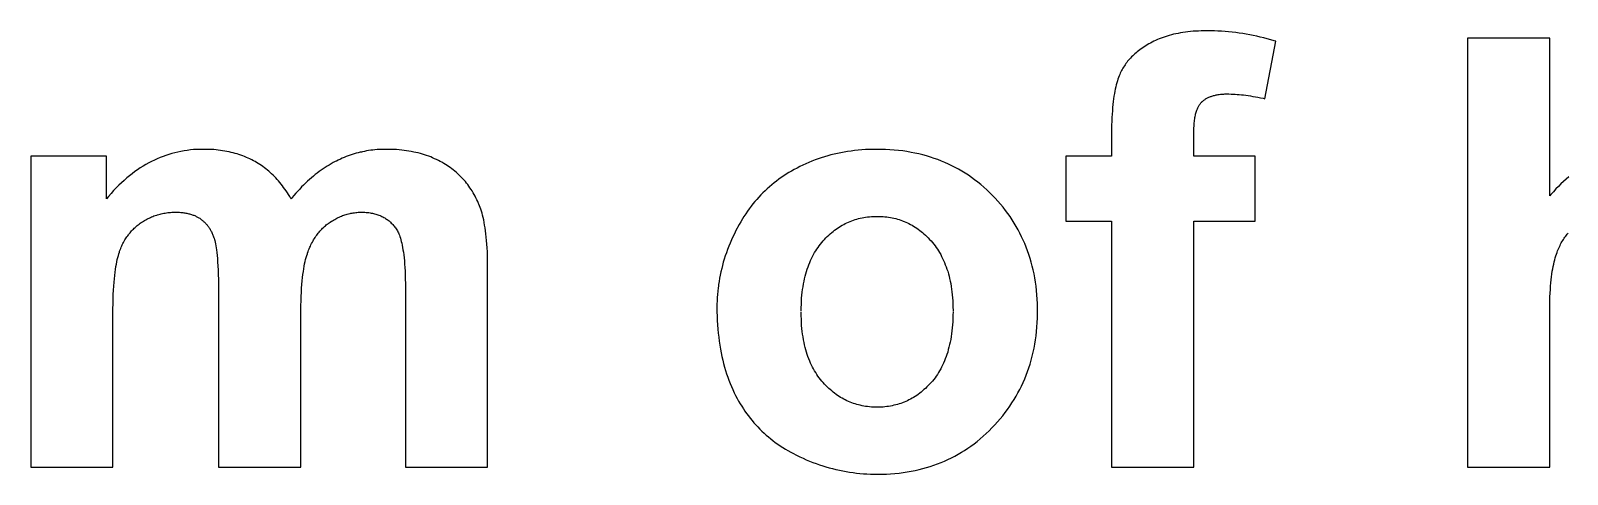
# Model space of a CAD drawing. Header units: millimetres. Extents: x 0 to 841, y 0 to 594.
# Drawn here: x 130.21 to 144.55, y 347.76 to 351.9 of the extents above; entities that cross this region are included whole.
import ezdxf

# ---------------------------------------------------------------- set-up
doc = ezdxf.new("R2010")
doc.units = ezdxf.units.MM
doc.header["$LTSCALE"] = 46.255
doc.layers.add('5_CURVES', color=7, linetype='CONTINUOUS')

msp = doc.modelspace()

# ---------------------------------------------------------------- linework, layer by layer
at = {"layer": '5_CURVES', "color": 7, "linetype": 'CONTINUOUS'}
for p, q in [((141.726, 351.265), (141.83, 351.8)), ((143.617, 351.83), (143.617, 347.83)), ((144.384, 351.83), (143.617, 351.83)), ((144.384, 350.359), (144.384, 351.83)), ((140.297, 350.946), (140.297, 350.728)), ((130.215, 350.728), (130.215, 347.83)), ((130.921, 350.728), (130.215, 350.728)), ((130.921, 350.332), (130.921, 350.728)), ((139.871, 350.728), (139.871, 350.125)), ((140.297, 350.728), (139.871, 350.728)), ((141.636, 350.728), (141.063, 350.728)), ((141.636, 350.125), (141.636, 350.728)), ((139.871, 350.125), (140.297, 350.125)), ((140.297, 350.125), (140.297, 347.83)), ((141.063, 347.83), (141.063, 350.125)), ((141.063, 350.125), (141.636, 350.125)), ((134.477, 347.83), (134.477, 349.716)), ((131.966, 349.475), (131.966, 347.83)), ((133.71, 349.501), (133.71, 347.83)), ((130.215, 347.83), (130.981, 347.83)), ((131.966, 347.83), (132.733, 347.83)), ((133.71, 347.83), (134.477, 347.83)), ((140.297, 347.83), (141.063, 347.83)), ((143.617, 347.83), (144.384, 347.83))]:
    msp.add_line(p, q, dxfattribs=at)
for points in [[(141.189, 351.898), (141.188, 351.898), (141.16, 351.898), (141.134, 351.897), (141.107, 351.896), (141.082, 351.895), (141.057, 351.893), (141.032, 351.891), (141.008, 351.888), (140.985, 351.885), (140.962, 351.882), (140.94, 351.878), (140.918, 351.874), (140.896, 351.87), (140.876, 351.865), (140.855, 351.86), (140.835, 351.854), (140.816, 351.849), (140.797, 351.843), (140.778, 351.836), (140.76, 351.83), (140.742, 351.823), (140.725, 351.816), (140.708, 351.808), (140.691, 351.8), (140.675, 351.792), (140.66, 351.784)], [(141.83, 351.8), (141.814, 351.805), (141.782, 351.815), (141.749, 351.824), (141.716, 351.832), (141.684, 351.84), (141.651, 351.848), (141.618, 351.855), (141.586, 351.861), (141.553, 351.867), (141.52, 351.873), (141.487, 351.877), (141.455, 351.882), (141.422, 351.886), (141.389, 351.889), (141.356, 351.892), (141.322, 351.894), (141.289, 351.896), (141.256, 351.897), (141.222, 351.898), (141.189, 351.898)], [(140.66, 351.784), (140.645, 351.776), (140.63, 351.767), (140.615, 351.758), (140.601, 351.749), (140.588, 351.74), (140.574, 351.731), (140.562, 351.722), (140.549, 351.712), (140.537, 351.703), (140.526, 351.693), (140.515, 351.684), (140.504, 351.674), (140.494, 351.664), (140.484, 351.654), (140.474, 351.644), (140.465, 351.634), (140.456, 351.624), (140.447, 351.614), (140.439, 351.603), (140.431, 351.593), (140.423, 351.582), (140.416, 351.571), (140.409, 351.56), (140.402, 351.549), (140.396, 351.538), (140.39, 351.527), (140.384, 351.515), (140.381, 351.509), (140.378, 351.504), (140.373, 351.492)], [(140.373, 351.492), (140.367, 351.478), (140.361, 351.463), (140.356, 351.447), (140.351, 351.431), (140.345, 351.413), (140.34, 351.395), (140.336, 351.376), (140.331, 351.355), (140.327, 351.334), (140.323, 351.312), (140.319, 351.288), (140.315, 351.264), (140.312, 351.238), (140.309, 351.211), (140.306, 351.182), (140.304, 351.153), (140.302, 351.121), (140.3, 351.089), (140.298, 351.055), (140.297, 351.019), (140.297, 350.982), (140.297, 350.946)], [(141.134, 351.23), (141.136, 351.232), (141.139, 351.234), (141.143, 351.239), (141.148, 351.243), (141.153, 351.247), (141.158, 351.251), (141.163, 351.255), (141.169, 351.259), (141.174, 351.263), (141.18, 351.266), (141.186, 351.269), (141.192, 351.273), (141.199, 351.276), (141.205, 351.279), (141.212, 351.282), (141.219, 351.285), (141.226, 351.287), (141.233, 351.29), (141.241, 351.292), (141.249, 351.294), (141.257, 351.296), (141.266, 351.298), (141.274, 351.3), (141.283, 351.302), (141.292, 351.303), (141.302, 351.305), (141.312, 351.306), (141.322, 351.307), (141.332, 351.308), (141.343, 351.308), (141.354, 351.309), (141.365, 351.309), (141.374, 351.309)], [(141.374, 351.309), (141.392, 351.309), (141.411, 351.308), (141.43, 351.308), (141.449, 351.307), (141.468, 351.305), (141.488, 351.304), (141.508, 351.302), (141.529, 351.3), (141.55, 351.297), (141.571, 351.294), (141.593, 351.291), (141.616, 351.287), (141.639, 351.283), (141.662, 351.279), (141.687, 351.274), (141.712, 351.269), (141.726, 351.265)], [(141.063, 350.728), (141.063, 350.943), (141.064, 350.961), (141.064, 350.978), (141.065, 350.994), (141.066, 351.01), (141.067, 351.025), (141.068, 351.039), (141.069, 351.052), (141.071, 351.065), (141.073, 351.077), (141.075, 351.089), (141.077, 351.1), (141.079, 351.111), (141.081, 351.121), (141.084, 351.131), (141.086, 351.14), (141.089, 351.149), (141.092, 351.157), (141.095, 351.165), (141.098, 351.172), (141.101, 351.18), (141.104, 351.186), (141.108, 351.193), (141.111, 351.199), (141.115, 351.205), (141.119, 351.21), (141.122, 351.216), (141.126, 351.221), (141.13, 351.225), (141.134, 351.23)], [(131.825, 350.793), (131.794, 350.793), (131.764, 350.792), (131.734, 350.79), (131.704, 350.787), (131.674, 350.783), (131.645, 350.779), (131.616, 350.774), (131.588, 350.768), (131.56, 350.761), (131.531, 350.754), (131.504, 350.746), (131.476, 350.737), (131.449, 350.727), (131.421, 350.716), (131.395, 350.705), (131.368, 350.693), (131.341, 350.68), (131.315, 350.666), (131.289, 350.652), (131.263, 350.636), (131.237, 350.62), (131.211, 350.603), (131.186, 350.585), (131.161, 350.566), (131.136, 350.546), (131.111, 350.526), (131.086, 350.504), (131.061, 350.482), (131.037, 350.458), (131.012, 350.434), (130.988, 350.408), (130.964, 350.382), (130.94, 350.354), (130.921, 350.332)], [(132.308, 350.679), (132.292, 350.687), (132.276, 350.696), (132.26, 350.703), (132.243, 350.711), (132.226, 350.718), (132.21, 350.725), (132.192, 350.732), (132.175, 350.738), (132.157, 350.744), (132.139, 350.75), (132.121, 350.755), (132.102, 350.76), (132.084, 350.765), (132.065, 350.769), (132.045, 350.773), (132.025, 350.777), (132.005, 350.78), (131.985, 350.783), (131.964, 350.786), (131.943, 350.788), (131.922, 350.79), (131.9, 350.791), (131.878, 350.792), (131.856, 350.793), (131.833, 350.793), (131.825, 350.793)], [(133.527, 350.793), (133.506, 350.793), (133.486, 350.793), (133.465, 350.792), (133.445, 350.79), (133.425, 350.788), (133.405, 350.786), (133.386, 350.784), (133.366, 350.781), (133.347, 350.778), (133.327, 350.774), (133.308, 350.77), (133.299, 350.768), (133.289, 350.766), (133.27, 350.761), (133.251, 350.756), (133.232, 350.751), (133.214, 350.745), (133.195, 350.739), (133.176, 350.732), (133.158, 350.725), (133.139, 350.718), (133.121, 350.71), (133.103, 350.702), (133.084, 350.693), (133.066, 350.684), (133.055, 350.679)], [(134.067, 350.662), (134.051, 350.672), (134.034, 350.681), (134.017, 350.69), (134, 350.698), (133.982, 350.706), (133.964, 350.714), (133.946, 350.722), (133.927, 350.729), (133.908, 350.735), (133.889, 350.742), (133.869, 350.748), (133.849, 350.754), (133.829, 350.759), (133.808, 350.764), (133.787, 350.768), (133.765, 350.773), (133.743, 350.776), (133.721, 350.78), (133.698, 350.783), (133.675, 350.786), (133.651, 350.788), (133.627, 350.79), (133.602, 350.791), (133.577, 350.792), (133.552, 350.793), (133.527, 350.793)], [(138.108, 350.793), (138.103, 350.793), (138.068, 350.793), (138.034, 350.792), (138, 350.79), (137.966, 350.788), (137.933, 350.785), (137.9, 350.781), (137.867, 350.777), (137.835, 350.773), (137.803, 350.767), (137.772, 350.762), (137.741, 350.755), (137.71, 350.748), (137.679, 350.741), (137.649, 350.732), (137.619, 350.724), (137.589, 350.714), (137.56, 350.704), (137.531, 350.694), (137.502, 350.683), (137.474, 350.671), (137.446, 350.659), (137.418, 350.647), (137.39, 350.633), (137.363, 350.619), (137.336, 350.605)], [(139.185, 350.364), (139.159, 350.391), (139.132, 350.416), (139.104, 350.441), (139.076, 350.465), (139.048, 350.487), (139.019, 350.509), (138.99, 350.531), (138.961, 350.551), (138.931, 350.57), (138.9, 350.589), (138.87, 350.607), (138.838, 350.624), (138.807, 350.64), (138.775, 350.656), (138.742, 350.67), (138.709, 350.684), (138.675, 350.697), (138.641, 350.709), (138.607, 350.721), (138.572, 350.731), (138.536, 350.741), (138.5, 350.75), (138.463, 350.758), (138.426, 350.765), (138.388, 350.772), (138.349, 350.778), (138.31, 350.782), (138.27, 350.786), (138.23, 350.789), (138.189, 350.792), (138.147, 350.793), (138.108, 350.793)], [(132.643, 350.332), (132.641, 350.335), (132.631, 350.353), (132.62, 350.371), (132.609, 350.389), (132.597, 350.406), (132.586, 350.422), (132.574, 350.438), (132.563, 350.454), (132.551, 350.469), (132.538, 350.484), (132.526, 350.499), (132.514, 350.513), (132.501, 350.526), (132.488, 350.54), (132.475, 350.552), (132.462, 350.565), (132.449, 350.577), (132.436, 350.589), (132.422, 350.6), (132.408, 350.611), (132.395, 350.622), (132.38, 350.632), (132.366, 350.642), (132.352, 350.652), (132.337, 350.661), (132.322, 350.67), (132.308, 350.679)], [(133.055, 350.679), (133.036, 350.669), (133.018, 350.658), (132.999, 350.647), (132.981, 350.636), (132.962, 350.624), (132.943, 350.612), (132.925, 350.599), (132.906, 350.586), (132.888, 350.572), (132.869, 350.557), (132.851, 350.542), (132.833, 350.527), (132.814, 350.511), (132.796, 350.495), (132.778, 350.478), (132.76, 350.46), (132.742, 350.442), (132.724, 350.423), (132.706, 350.404), (132.688, 350.385), (132.67, 350.364), (132.653, 350.344), (132.643, 350.332)], [(134.396, 350.282), (134.393, 350.288), (134.385, 350.306), (134.377, 350.323), (134.368, 350.34), (134.36, 350.357), (134.351, 350.373), (134.341, 350.389), (134.332, 350.405), (134.322, 350.42), (134.312, 350.435), (134.301, 350.45), (134.291, 350.464), (134.28, 350.478), (134.269, 350.492), (134.257, 350.505), (134.246, 350.518), (134.234, 350.531), (134.222, 350.543), (134.209, 350.556), (134.196, 350.567), (134.183, 350.579), (134.17, 350.59), (134.156, 350.601), (134.142, 350.612), (134.128, 350.623), (134.113, 350.633), (134.098, 350.643), (134.083, 350.653), (134.067, 350.662)], [(137.336, 350.605), (137.311, 350.591), (137.287, 350.576), (137.263, 350.562), (137.239, 350.546), (137.216, 350.53), (137.193, 350.514), (137.171, 350.497), (137.149, 350.48), (137.127, 350.463), (137.106, 350.445), (137.085, 350.426), (137.065, 350.407), (137.045, 350.388), (137.026, 350.368), (137.007, 350.348), (136.988, 350.327), (136.97, 350.306), (136.952, 350.284), (136.934, 350.262), (136.917, 350.239), (136.901, 350.216), (136.884, 350.193), (136.868, 350.168), (136.853, 350.144), (136.838, 350.118), (136.823, 350.093), (136.809, 350.066), (136.805, 350.059)], [(144.561, 350.536), (144.537, 350.515), (144.513, 350.494), (144.489, 350.471), (144.465, 350.448), (144.441, 350.424), (144.418, 350.398), (144.395, 350.372), (144.384, 350.359)], [(139.606, 349.287), (139.606, 349.313), (139.605, 349.355), (139.603, 349.396), (139.6, 349.437), (139.597, 349.477), (139.592, 349.517), (139.587, 349.556), (139.581, 349.594), (139.574, 349.632), (139.566, 349.669), (139.557, 349.705), (139.547, 349.741), (139.537, 349.777), (139.526, 349.812), (139.514, 349.846), (139.501, 349.88), (139.488, 349.914), (139.473, 349.947), (139.458, 349.979), (139.442, 350.011), (139.425, 350.043), (139.408, 350.074), (139.389, 350.105), (139.37, 350.136), (139.35, 350.166), (139.329, 350.195), (139.307, 350.224), (139.285, 350.253), (139.261, 350.281), (139.237, 350.309), (139.212, 350.337), (139.185, 350.364)], [(131.246, 350.111), (131.257, 350.118), (131.267, 350.124), (131.277, 350.131), (131.288, 350.137), (131.298, 350.142), (131.309, 350.148), (131.32, 350.153), (131.331, 350.158), (131.342, 350.163), (131.353, 350.167), (131.364, 350.172), (131.375, 350.176), (131.387, 350.18), (131.392, 350.181), (131.398, 350.183), (131.41, 350.186), (131.421, 350.189), (131.433, 350.192), (131.445, 350.195), (131.457, 350.197), (131.469, 350.199), (131.481, 350.201), (131.494, 350.203), (131.506, 350.204), (131.519, 350.205), (131.532, 350.206), (131.545, 350.206), (131.558, 350.207), (131.565, 350.207)], [(131.565, 350.207), (131.571, 350.207), (131.582, 350.206), (131.593, 350.206), (131.603, 350.206), (131.614, 350.205), (131.624, 350.204), (131.634, 350.203), (131.643, 350.202), (131.653, 350.2), (131.662, 350.199), (131.671, 350.197), (131.68, 350.195), (131.688, 350.193), (131.697, 350.191), (131.705, 350.188), (131.713, 350.186), (131.721, 350.183), (131.729, 350.181), (131.736, 350.178), (131.744, 350.175), (131.751, 350.172), (131.758, 350.168), (131.765, 350.165), (131.771, 350.161), (131.778, 350.158), (131.784, 350.154), (131.791, 350.15), (131.794, 350.148), (131.797, 350.146)], [(133, 350.109), (133.008, 350.115), (133.019, 350.122), (133.029, 350.128), (133.04, 350.134), (133.05, 350.14), (133.061, 350.146), (133.071, 350.151), (133.082, 350.157), (133.092, 350.162), (133.103, 350.166), (133.114, 350.171), (133.124, 350.175), (133.135, 350.179), (133.146, 350.182), (133.157, 350.186), (133.168, 350.189), (133.179, 350.192), (133.19, 350.194), (133.195, 350.195), (133.201, 350.197), (133.212, 350.199), (133.223, 350.2), (133.234, 350.202), (133.246, 350.203), (133.257, 350.205), (133.268, 350.206), (133.28, 350.206), (133.292, 350.207), (133.303, 350.207)], [(133.303, 350.207), (133.307, 350.207), (133.32, 350.206), (133.332, 350.206), (133.345, 350.205), (133.357, 350.204), (133.368, 350.203), (133.38, 350.201), (133.391, 350.199), (133.402, 350.197), (133.413, 350.195), (133.423, 350.192), (133.434, 350.19), (133.444, 350.187), (133.454, 350.183), (133.463, 350.18), (133.473, 350.176), (133.482, 350.172), (133.491, 350.168), (133.5, 350.164), (133.508, 350.159), (133.517, 350.154), (133.525, 350.149), (133.533, 350.143), (133.541, 350.138), (133.549, 350.132), (133.557, 350.126), (133.564, 350.12), (133.571, 350.113), (133.578, 350.106), (133.585, 350.099), (133.592, 350.092), (133.599, 350.084), (133.605, 350.076), (133.612, 350.068), (133.618, 350.06), (133.624, 350.051), (133.63, 350.042)], [(134.477, 349.716), (134.476, 349.758), (134.475, 349.798), (134.474, 349.837), (134.472, 349.874), (134.469, 349.909), (134.467, 349.942), (134.464, 349.974), (134.461, 350.005), (134.457, 350.033), (134.453, 350.061), (134.449, 350.087), (134.445, 350.112), (134.44, 350.135), (134.435, 350.157), (134.43, 350.178), (134.425, 350.198), (134.419, 350.217), (134.414, 350.235), (134.408, 350.252), (134.402, 350.267), (134.396, 350.282)], [(137.606, 349.939), (137.619, 349.953), (137.632, 349.967), (137.645, 349.98), (137.659, 349.993), (137.672, 350.005), (137.686, 350.017), (137.699, 350.028), (137.713, 350.039), (137.727, 350.049), (137.741, 350.059), (137.755, 350.068), (137.769, 350.077), (137.784, 350.085), (137.798, 350.093), (137.813, 350.101), (137.828, 350.108), (137.843, 350.115), (137.858, 350.121), (137.873, 350.127), (137.889, 350.133), (137.905, 350.138), (137.921, 350.143), (137.937, 350.147), (137.953, 350.151), (137.97, 350.155), (137.986, 350.158), (138.003, 350.161), (138.021, 350.163), (138.038, 350.165), (138.056, 350.166), (138.074, 350.168), (138.092, 350.168), (138.111, 350.168)], [(138.111, 350.168), (138.129, 350.168), (138.148, 350.168), (138.165, 350.166), (138.183, 350.165), (138.2, 350.163), (138.217, 350.161), (138.234, 350.158), (138.251, 350.155), (138.267, 350.151), (138.284, 350.147), (138.3, 350.143), (138.315, 350.138), (138.331, 350.133), (138.347, 350.127), (138.354, 350.124), (138.362, 350.121), (138.377, 350.115), (138.392, 350.108), (138.407, 350.101), (138.421, 350.093), (138.436, 350.085), (138.45, 350.077), (138.465, 350.068), (138.479, 350.059), (138.493, 350.049), (138.507, 350.038), (138.52, 350.028), (138.534, 350.017), (138.547, 350.005), (138.561, 349.993), (138.574, 349.98), (138.587, 349.967), (138.6, 349.953), (138.613, 349.939)], [(131.042, 349.836), (131.044, 349.844), (131.049, 349.856), (131.054, 349.869), (131.059, 349.881), (131.064, 349.893), (131.069, 349.904), (131.075, 349.915), (131.081, 349.926), (131.087, 349.937), (131.093, 349.948), (131.099, 349.958), (131.105, 349.968), (131.112, 349.978), (131.119, 349.988), (131.126, 349.997), (131.129, 350.002), (131.133, 350.006), (131.141, 350.016), (131.148, 350.024), (131.156, 350.033), (131.164, 350.042), (131.172, 350.05), (131.181, 350.058), (131.189, 350.066), (131.198, 350.074), (131.207, 350.082), (131.217, 350.089), (131.226, 350.097), (131.236, 350.104), (131.246, 350.111)], [(131.797, 350.146), (131.803, 350.141), (131.809, 350.137), (131.814, 350.133), (131.82, 350.128), (131.825, 350.123), (131.831, 350.118), (131.836, 350.113), (131.839, 350.111), (131.841, 350.108), (131.847, 350.102), (131.852, 350.097), (131.856, 350.091), (131.861, 350.085), (131.866, 350.079), (131.871, 350.073), (131.875, 350.067), (131.879, 350.061), (131.884, 350.054), (131.888, 350.047), (131.892, 350.04), (131.896, 350.033), (131.9, 350.026), (131.904, 350.018), (131.907, 350.01), (131.911, 350.003), (131.914, 349.994), (131.917, 349.986), (131.921, 349.978), (131.924, 349.969), (131.926, 349.964)], [(132.795, 349.82), (132.797, 349.826), (132.802, 349.84), (132.807, 349.853), (132.812, 349.867), (132.818, 349.88), (132.823, 349.892), (132.829, 349.904), (132.835, 349.916), (132.842, 349.928), (132.848, 349.94), (132.854, 349.951), (132.861, 349.962), (132.868, 349.972), (132.875, 349.983), (132.882, 349.993), (132.89, 350.003), (132.897, 350.012), (132.905, 350.022), (132.913, 350.031), (132.921, 350.04), (132.929, 350.048), (132.937, 350.057), (132.946, 350.065), (132.954, 350.073), (132.963, 350.081), (132.972, 350.088), (132.981, 350.095), (132.991, 350.102), (133, 350.109)], [(133.63, 350.042), (133.635, 350.034), (133.639, 350.025), (133.644, 350.015), (133.649, 350.004), (133.654, 349.993), (133.658, 349.98), (133.663, 349.966), (133.667, 349.951), (133.671, 349.935), (133.676, 349.918), (133.68, 349.899), (133.684, 349.879), (133.687, 349.857), (133.691, 349.834), (133.694, 349.809), (133.697, 349.782), (133.7, 349.754), (133.702, 349.724), (133.704, 349.692), (133.706, 349.658), (133.708, 349.622), (133.709, 349.584), (133.71, 349.543), (133.71, 349.501)], [(136.805, 350.059), (136.793, 350.037), (136.779, 350.007), (136.764, 349.978), (136.751, 349.948), (136.738, 349.918), (136.726, 349.889), (136.715, 349.859), (136.704, 349.829), (136.694, 349.8), (136.684, 349.77), (136.675, 349.74), (136.667, 349.711), (136.66, 349.681), (136.653, 349.651), (136.646, 349.621), (136.64, 349.592), (136.635, 349.562), (136.631, 349.532), (136.629, 349.517), (136.627, 349.502), (136.623, 349.472), (136.621, 349.441), (136.619, 349.411), (136.617, 349.381), (136.616, 349.35), (136.616, 349.32)], [(144.452, 349.833), (144.453, 349.834), (144.458, 349.847), (144.463, 349.86), (144.468, 349.873), (144.474, 349.885), (144.48, 349.897), (144.486, 349.909), (144.492, 349.921), (144.498, 349.932), (144.505, 349.943), (144.512, 349.954), (144.518, 349.964), (144.525, 349.974), (144.533, 349.984), (144.54, 349.994), (144.548, 350.003), (144.555, 350.013)], [(131.926, 349.964), (131.929, 349.953), (131.932, 349.942), (131.935, 349.928), (131.938, 349.913), (131.942, 349.895), (131.945, 349.876), (131.948, 349.855), (131.95, 349.831), (131.953, 349.804), (131.956, 349.775), (131.958, 349.742), (131.96, 349.707), (131.962, 349.668), (131.963, 349.626), (131.965, 349.58), (131.966, 349.53), (131.966, 349.475)], [(137.402, 349.287), (137.402, 349.318), (137.403, 349.348), (137.404, 349.377), (137.406, 349.406), (137.409, 349.434), (137.412, 349.461), (137.415, 349.487), (137.419, 349.513), (137.423, 349.538), (137.428, 349.563), (137.433, 349.587), (137.439, 349.61), (137.445, 349.633), (137.451, 349.655), (137.458, 349.676), (137.466, 349.697), (137.473, 349.718), (137.481, 349.738), (137.49, 349.757), (137.498, 349.776), (137.507, 349.794), (137.517, 349.812), (137.527, 349.83), (137.537, 349.847), (137.548, 349.863), (137.559, 349.879), (137.57, 349.895), (137.582, 349.91), (137.594, 349.925), (137.606, 349.939)], [(138.613, 349.939), (138.626, 349.925), (138.638, 349.91), (138.65, 349.895), (138.661, 349.879), (138.672, 349.863), (138.683, 349.847), (138.693, 349.83), (138.703, 349.812), (138.712, 349.794), (138.721, 349.776), (138.73, 349.757), (138.738, 349.738), (138.746, 349.718), (138.754, 349.698), (138.761, 349.677), (138.768, 349.656), (138.775, 349.634), (138.781, 349.612), (138.786, 349.589), (138.791, 349.565), (138.796, 349.541), (138.8, 349.516), (138.804, 349.491), (138.808, 349.464), (138.811, 349.438), (138.813, 349.41), (138.815, 349.382), (138.816, 349.353), (138.817, 349.323), (138.818, 349.293), (138.818, 349.284)], [(130.981, 347.83), (130.981, 349.254), (130.982, 349.305), (130.983, 349.353), (130.984, 349.398), (130.985, 349.441), (130.987, 349.481), (130.99, 349.518), (130.992, 349.554), (130.995, 349.587), (130.998, 349.618), (131.002, 349.647), (131.006, 349.674), (131.009, 349.7), (131.014, 349.723), (131.018, 349.746), (131.022, 349.766), (131.027, 349.786), (131.032, 349.804), (131.037, 349.82), (131.042, 349.836)], [(132.733, 347.83), (132.733, 349.239), (132.734, 349.289), (132.734, 349.336), (132.736, 349.38), (132.737, 349.422), (132.739, 349.461), (132.742, 349.498), (132.744, 349.533), (132.747, 349.566), (132.75, 349.597), (132.754, 349.626), (132.758, 349.654), (132.762, 349.679), (132.766, 349.704), (132.77, 349.726), (132.775, 349.747), (132.779, 349.767), (132.784, 349.786), (132.789, 349.803), (132.795, 349.82)], [(144.384, 347.83), (144.384, 349.302), (144.384, 349.343), (144.385, 349.381), (144.386, 349.418), (144.388, 349.452), (144.39, 349.486), (144.392, 349.518), (144.395, 349.548), (144.398, 349.577), (144.401, 349.604), (144.405, 349.631), (144.408, 349.656), (144.412, 349.679), (144.417, 349.702), (144.421, 349.724), (144.426, 349.744), (144.431, 349.764), (144.436, 349.782), (144.441, 349.8), (144.446, 349.817), (144.452, 349.833)], [(136.616, 349.32), (136.616, 349.279), (136.617, 349.238), (136.619, 349.197), (136.621, 349.157), (136.624, 349.118), (136.628, 349.079), (136.632, 349.041), (136.637, 349.004), (136.642, 348.968), (136.648, 348.932), (136.655, 348.897), (136.662, 348.863), (136.67, 348.829), (136.678, 348.796), (136.687, 348.763), (136.696, 348.732), (136.706, 348.7), (136.716, 348.67), (136.727, 348.64), (136.739, 348.61), (136.751, 348.581), (136.763, 348.553), (136.776, 348.525), (136.79, 348.498), (136.804, 348.471)], [(137.606, 348.619), (137.594, 348.633), (137.582, 348.648), (137.57, 348.663), (137.558, 348.679), (137.547, 348.695), (137.537, 348.712), (137.526, 348.729), (137.517, 348.746), (137.507, 348.764), (137.498, 348.782), (137.489, 348.801), (137.481, 348.82), (137.473, 348.84), (137.465, 348.861), (137.458, 348.881), (137.451, 348.903), (137.445, 348.925), (137.439, 348.947), (137.433, 348.971), (137.428, 348.994), (137.423, 349.019), (137.419, 349.044), (137.415, 349.07), (137.412, 349.096), (137.409, 349.124), (137.406, 349.152), (137.404, 349.18), (137.403, 349.21), (137.402, 349.24), (137.402, 349.271), (137.402, 349.279)], [(138.818, 349.277), (138.817, 349.246), (138.816, 349.215), (138.815, 349.185), (138.813, 349.156), (138.811, 349.128), (138.808, 349.1), (138.804, 349.073), (138.8, 349.047), (138.796, 349.022), (138.791, 348.997), (138.786, 348.973), (138.78, 348.949), (138.774, 348.926), (138.768, 348.904), (138.761, 348.882), (138.754, 348.861), (138.746, 348.841), (138.738, 348.821), (138.73, 348.801), (138.721, 348.782), (138.712, 348.764), (138.703, 348.746), (138.693, 348.729), (138.682, 348.712), (138.672, 348.695), (138.661, 348.679), (138.65, 348.663), (138.638, 348.648), (138.626, 348.633), (138.613, 348.619)], [(139.181, 348.196), (139.207, 348.224), (139.233, 348.252), (139.258, 348.28), (139.282, 348.309), (139.305, 348.339), (139.327, 348.368), (139.348, 348.398), (139.368, 348.429), (139.388, 348.46), (139.406, 348.491), (139.424, 348.522), (139.441, 348.555), (139.457, 348.587), (139.473, 348.62), (139.487, 348.654), (139.501, 348.687), (139.514, 348.722), (139.526, 348.757), (139.537, 348.792), (139.547, 348.828), (139.557, 348.865), (139.566, 348.902), (139.574, 348.939), (139.581, 348.977), (139.587, 349.016), (139.592, 349.056), (139.597, 349.096), (139.601, 349.136), (139.603, 349.178), (139.605, 349.22), (139.606, 349.263), (139.606, 349.287)], [(138.111, 348.389), (138.092, 348.39), (138.074, 348.39), (138.056, 348.391), (138.038, 348.393), (138.021, 348.395), (138.003, 348.397), (137.986, 348.4), (137.97, 348.403), (137.953, 348.407), (137.937, 348.411), (137.921, 348.415), (137.905, 348.42), (137.889, 348.425), (137.873, 348.43), (137.858, 348.436), (137.843, 348.443), (137.828, 348.45), (137.813, 348.457), (137.798, 348.465), (137.784, 348.473), (137.769, 348.481), (137.755, 348.49), (137.741, 348.499), (137.727, 348.509), (137.713, 348.519), (137.699, 348.53), (137.686, 348.541), (137.672, 348.553), (137.659, 348.565), (137.645, 348.578), (137.632, 348.591), (137.619, 348.605), (137.606, 348.619)], [(138.613, 348.619), (138.6, 348.605), (138.587, 348.591), (138.574, 348.578), (138.561, 348.565), (138.547, 348.553), (138.534, 348.541), (138.52, 348.53), (138.507, 348.519), (138.493, 348.509), (138.479, 348.499), (138.465, 348.49), (138.45, 348.481), (138.436, 348.473), (138.421, 348.465), (138.407, 348.457), (138.392, 348.45), (138.377, 348.443), (138.362, 348.436), (138.354, 348.433), (138.347, 348.43), (138.331, 348.425), (138.315, 348.42), (138.3, 348.415), (138.284, 348.411), (138.267, 348.407), (138.251, 348.403), (138.234, 348.4), (138.217, 348.397), (138.2, 348.395), (138.183, 348.393), (138.165, 348.391), (138.148, 348.39), (138.129, 348.39), (138.111, 348.389)], [(136.804, 348.471), (136.818, 348.446), (136.832, 348.422), (136.847, 348.398), (136.862, 348.375), (136.877, 348.352), (136.893, 348.33), (136.909, 348.308), (136.926, 348.286), (136.943, 348.265), (136.961, 348.244), (136.979, 348.224), (136.997, 348.205), (137.016, 348.185), (137.035, 348.166), (137.055, 348.148), (137.075, 348.13), (137.096, 348.112), (137.117, 348.095), (137.138, 348.078), (137.16, 348.061), (137.183, 348.045), (137.206, 348.029), (137.23, 348.014), (137.254, 347.999), (137.278, 347.985), (137.304, 347.97), (137.329, 347.957), (137.353, 347.945)], [(138.114, 347.765), (138.155, 347.765), (138.196, 347.766), (138.236, 347.769), (138.276, 347.772), (138.315, 347.776), (138.353, 347.78), (138.391, 347.786), (138.428, 347.793), (138.465, 347.8), (138.501, 347.808), (138.537, 347.817), (138.571, 347.827), (138.606, 347.837), (138.64, 347.849), (138.673, 347.861), (138.706, 347.874), (138.739, 347.888), (138.771, 347.902), (138.803, 347.918), (138.834, 347.934), (138.865, 347.951), (138.896, 347.969), (138.926, 347.987), (138.955, 348.007), (138.985, 348.027), (139.014, 348.049), (139.042, 348.071), (139.071, 348.094), (139.099, 348.118), (139.126, 348.143), (139.154, 348.169), (139.181, 348.196)], [(137.353, 347.945), (137.358, 347.942), (137.389, 347.927), (137.419, 347.913), (137.449, 347.9), (137.479, 347.887), (137.51, 347.875), (137.54, 347.864), (137.571, 347.853), (137.602, 347.843), (137.633, 347.834), (137.664, 347.825), (137.695, 347.817), (137.726, 347.809), (137.742, 347.805), (137.758, 347.802), (137.789, 347.795), (137.821, 347.79), (137.853, 347.784), (137.885, 347.78), (137.917, 347.776), (137.949, 347.772), (137.982, 347.77), (138.015, 347.767), (138.047, 347.766), (138.081, 347.765), (138.114, 347.765)]]:
    msp.add_lwpolyline(points, dxfattribs=at)

doc.saveas('drawing.dxf')
